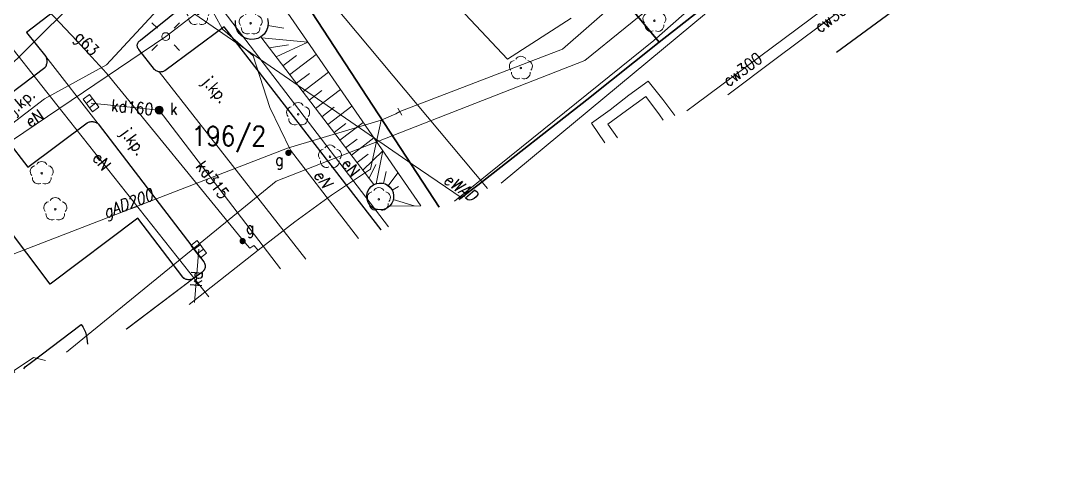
# Model space of a CAD drawing. Header units: metres. Extents: x 6548154 to 6548408, y 5572968 to 5573189.
# Drawn here: x 6548340.7 to 6548406.6, y 5573021.9 to 5573049.7 of the extents above; entities that cross this region are included whole.
import ezdxf
from ezdxf.enums import TextEntityAlignment as Align

# ---------------------------------------------------------------- set-up
doc = ezdxf.new("R2010")
doc.units = ezdxf.units.M
doc.header["$MEASUREMENT"] = 0
for name, color, linetype, lineweight in [('BUBZ - Skarpa nieumocniona', 7, 'Continuous', 15), ('BUBZ - Skarpa nieumocniona - wypełnienie', 7, 'Continuous', 15), ('EGBD - Działka ewidencyjna', 7, 'Continuous', 15), ('EGBD_O - Działka ewidencyjna', 7, 'Continuous', 15), ('KTCR - Chodnik', 7, 'Continuous', 15), ('KTJZ - Jezdnia', 7, 'Continuous', 15), ('KTKR - Krawężnik', 7, 'Continuous', 15), ('KTOK - Ogrodzenie trwałe', 7, 'Continuous', 15), ('OBOP02 - Drzewo liściaste', 7, 'Continuous', 15), ('SUPC - Przewód ciepłowniczy', 7, 'Continuous', 15), ('SUPC_O - Przewód ciepłowniczy - opis', 7, 'Continuous', 15), ('SUPE - Przewód elektroenergetyczny', 7, 'Continuous', 15), ('SUPE_O - Przewód elektroenergetyczny - opis', 7, 'Continuous', 15), ('SUPG - Przewód gazowy', 7, 'Continuous', 15), ('SUPG_O - Przewód gazowy - opis', 7, 'Continuous', 15), ('SUPK - Przewód kanalizacyjny', 7, 'Continuous', 15), ('SUPK_O - Przewód kanalizacyjny - opis', 7, 'Continuous', 15), ('SUPT - Przewód telekomunikacyjny', 7, 'Continuous', 15), ('SUPW - Przewód wodociągowy', 7, 'Continuous', 15), ('SUSM01 - Latarnia', 7, 'Continuous', 15), ('SUSM04_E - Słup', 7, 'Continuous', 15), ('SUUS05 - Kratka ściekowa', 7, 'Continuous', 15), ('SUUS22_K - Właz - opis', 7, 'Continuous', 15), ('SUUS22_K - Właz okrągły', 7, 'Continuous', 15), ('SUUS25_G - Zasuwa lub zawór', 7, 'Continuous', 15), ('SUUS25_G - Zasuwa lub zawór - opis', 7, 'Continuous', 15), ('SUXG - Punkt zmiany cech lub źródła danych o położeniu przewodu', 7, 'Continuous', 15)]:
    doc.layers.add(name, color=color, linetype=linetype, lineweight=lineweight)
doc.styles.get("Standard").update_dxf_attribs({"font": 'txt.shx', "width": 0.75})

# ---------------------------------------------------------------- blocks, each defined once
blk = doc.blocks.new('OBOP02_01')
at = {"layer": 'OBOP02 - Drzewo liściaste', "color": 96, "linetype": 'Continuous', "lineweight": 18}
blk.add_circle((0, 0), 0.1, dxfattribs=at)
for centre, start, end in [((0, 0.75), 30.14713, 149.85287), ((-0.713292, 0.231763), 102.14713, 221.85287), ((0.713292, 0.231763), 318.14713, 77.85287), ((-0.440839, -0.606763), 174.14713, 293.85287), ((0.440839, -0.606763), 246.14713, 5.85287)]:
    blk.add_arc(centre, 0.75, start, end, dxfattribs=at)
blk = doc.blocks.new('SUSM01')
at = {"layer": 'SUSM01 - Latarnia', "color": 7, "linetype": 'Continuous', "lineweight": 18}
for p, q in [((-1.767767, 1.767767), (-1.06066, 1.06066)), ((1.06066, 1.06066), (1.767767, 1.767767)), ((-1.767767, -1.767767), (-1.06066, -1.06066)), ((1.06066, -1.06066), (1.767767, -1.767767))]:
    blk.add_line(p, q, dxfattribs=at)
blk.add_circle((0, 0), 0.5, dxfattribs=at)
blk = doc.blocks.new('SUSM04_E')
at = {"layer": 'SUSM04_E - Słup', "color": 7, "linetype": 'Continuous', "lineweight": 18}
blk.add_circle((0, 0), 0.5, dxfattribs=at)
blk = doc.blocks.new('SUUS05')
at = {"layer": 'SUUS05 - Kratka ściekowa', "color": 7, "linetype": 'Continuous', "lineweight": 18, "flags": 128}
blk.add_lwpolyline([(1, 0.5), (1, -0.5), (-1, -0.5), (-1, 0.5), (1, 0.5)], close=True, dxfattribs=at)
for points in [[(-0.35, 0.5), (-0.35, -0.5)], [(0.35, 0.5), (0.35, -0.5)]]:
    blk.add_lwpolyline(points, dxfattribs=at)
blk = doc.blocks.new('SUUS22_01')
at = {"layer": 'SUUS22_K - Właz okrągły', "linetype": 'Continuous', "lineweight": 18}
h = blk.add_hatch(color=7, dxfattribs=at)
edge = h.paths.add_edge_path()
edge.add_arc((0, 0), 0.5, 0, 360)
at = {"layer": 'SUUS22_K - Właz okrągły', "color": 7, "linetype": 'Continuous', "lineweight": 18}
blk.add_circle((0, 0), 0.5, dxfattribs=at)
blk = doc.blocks.new('SUXX_01_1')
at = {"layer": 'SUXG - Punkt zmiany cech lub źródła danych o położeniu przewodu', "color": 7, "linetype": 'Continuous', "lineweight": 18}
blk.add_line((0, -0.5), (0, 0.5), dxfattribs=at)
blk = doc.blocks.new('SUUS25_1')
at = {"layer": 'SUUS25_G - Zasuwa lub zawór', "linetype": 'Continuous', "lineweight": 15}
h = blk.add_hatch(color=7, dxfattribs=at)
edge = h.paths.add_edge_path()
edge.add_arc((0, 0), 0.4, 0, 360)

msp = doc.modelspace()

# ---------------------------------------------------------------- linework, layer by layer
at = {"layer": 'BUBZ - Skarpa nieumocniona', "color": 7, "linetype": 'Continuous', "lineweight": 18, "flags": 128}
msp.add_lwpolyline([(6548354.78, 5573054.38), (6548366.15, 5573037.88), (6548366.15, 5573037.88), (6548364.17, 5573037.86), (6548364.28, 5573037.99), (6548364.37, 5573038.15), (6548364.42, 5573038.31), (6548364.44, 5573038.49), (6548364.42, 5573038.66), (6548364.36, 5573038.83), (6548364.27, 5573038.98), (6548364.16, 5573039.11), (6548364.02, 5573039.21), (6548363.86, 5573039.29), (6548363.69, 5573039.33), (6548363.51, 5573039.33), (6548363.34, 5573039.3), (6548363.18, 5573039.23), (6548355.98, 5573048.62), (6548356.17, 5573048.78), (6548356.32, 5573048.98), (6548356.42, 5573049.21), (6548356.46, 5573049.46), (6548356.44, 5573049.71)], dxfattribs=at)
at = {"layer": 'BUBZ - Skarpa nieumocniona - wypełnienie', "color": 7, "linetype": 'Continuous', "lineweight": 18}
for p, q in [((6548356.44, 5573049.34), (6548357.46, 5573049.18)), ((6548356.02, 5573048.57), (6548358.97, 5573048.29)), ((6548356.96, 5573047.35), (6548358.97, 5573048.29)), ((6548356.51, 5573047.93), (6548357.74, 5573048.11)), ((6548357.82, 5573046.22), (6548359.51, 5573047.51)), ((6548357.39, 5573046.78), (6548358.25, 5573047.44)), ((6548358.25, 5573045.67), (6548359.08, 5573046.3)), ((6548358.66, 5573045.12), (6548360.29, 5573046.38)), ((6548359.07, 5573044.59), (6548359.87, 5573045.21)), ((6548359.47, 5573044.07), (6548361.05, 5573045.28)), ((6548360.25, 5573043.05), (6548361.78, 5573044.22)), ((6548359.87, 5573043.55), (6548360.64, 5573044.15)), ((6548360.64, 5573042.55), (6548361.39, 5573043.12)), ((6548361.01, 5573042.06), (6548362.49, 5573043.19)), ((6548361.38, 5573041.57), (6548362.11, 5573042.13)), ((6548361.75, 5573041.1), (6548363.18, 5573042.2)), ((6548362.11, 5573040.63), (6548362.81, 5573041.17)), ((6548362.48, 5573040.15), (6548363.74, 5573041.38)), ((6548363.31, 5573039.29), (6548363.74, 5573041.38)), ((6548362.87, 5573039.63), (6548363.3, 5573040.51)), ((6548363.78, 5573039.31), (6548363.96, 5573040.06)), ((6548364.09, 5573039.16), (6548364.69, 5573039.99)), ((6548364.34, 5573038.87), (6548364.74, 5573039.11)), ((6548364.41, 5573038.29), (6548365.74, 5573037.88))]:
    msp.add_line(p, q, dxfattribs=at)
at = {"layer": 'EGBD - Działka ewidencyjna', "color": 96, "linetype": 'Continuous', "lineweight": 18, "flags": 128}
for points in [[(6548396.38, 5573060.17), (6548371.259, 5573039.325)], [(6548353.06, 5573059.71), (6548336.98, 5573043.78)], [(6548353.06, 5573059.71), (6548370.404, 5573038.992)]]:
    msp.add_lwpolyline(points, dxfattribs=at)
at = {"layer": 'KTCR - Chodnik', "color": 7, "linetype": 'Continuous', "lineweight": 18, "flags": 128}
msp.add_lwpolyline([(6548354.78, 5573054.38), (6548355.86, 5573055.42), (6548359.92, 5573059.72), (6548371.67, 5573047.21), (6548375.72, 5573049.82)], dxfattribs=at)
at = {"layer": 'KTJZ - Jezdnia', "color": 7, "linetype": 'Continuous', "lineweight": 18, "flags": 128}
for points in [[(6548347.429, 5573030.047), (6548351.67, 5573033.25), (6548352.23, 5573033.65), (6548352.28, 5573033.68), (6548352.32, 5573033.72), (6548352.35, 5573033.76), (6548352.38, 5573033.8), (6548352.41, 5573033.85), (6548352.43, 5573033.9), (6548352.44, 5573033.96), (6548352.45, 5573034.01), (6548352.45, 5573034.07), (6548352.45, 5573034.12), (6548352.43, 5573034.17), (6548352.41, 5573034.23), (6548352.36, 5573034.32), (6548345.64, 5573043.1), (6548342.32, 5573047.38), (6548341.08, 5573048.9), (6548349.15, 5573055.1)], [(6548351.99, 5573051.35), (6548348.33, 5573048.41), (6548348.29, 5573048.38), (6548348.25, 5573048.35), (6548348.21, 5573048.31), (6548348.18, 5573048.26), (6548348.16, 5573048.22), (6548348.14, 5573048.16), (6548348.13, 5573048.11), (6548348.13, 5573048.06), (6548348.15, 5573047.96), (6548348.17, 5573047.91), (6548348.2, 5573047.86), (6548348.23, 5573047.82), (6548349.22, 5573046.55), (6548349.26, 5573046.52), (6548349.3, 5573046.49), (6548349.34, 5573046.46), (6548349.44, 5573046.42), (6548349.52, 5573046.4), (6548358.855, 5573034.496)], [(6548349.52, 5573046.4), (6548349.64, 5573046.4), (6548349.79, 5573046.43), (6548349.88, 5573046.47), (6548353.65, 5573049.27), (6548363.629, 5573036.354)], [(6548340.338, 5573027.286), (6548328.72, 5573042.37), (6548330.39, 5573043.76), (6548335.31, 5573046.6), (6548336.63, 5573040.78), (6548342.6, 5573032.91), (6548348.17, 5573037.09), (6548351.02, 5573033.34), (6548351.2, 5573033.22), (6548351.47, 5573033.18), (6548351.72, 5573033.28), (6548347.438, 5573030.051)], [(6548358.855, 5573034.496), (6548349.52, 5573046.4)], [(6548344.96, 5573029.086), (6548344.96, 5573029.09), (6548344.95, 5573029.28), (6548344.93, 5573029.47), (6548344.89, 5573029.66), (6548344.83, 5573029.84), (6548344.76, 5573030.01), (6548344.67, 5573030.18), (6548344.56, 5573030.34), (6548341.41, 5573027.94), (6548341.01, 5573027.65), (6548340.927, 5573027.516)]]:
    msp.add_lwpolyline(points, dxfattribs=at)
msp.add_lwpolyline([(6548342.32, 5573047.38), (6548345.64, 5573043.1), (6548345.46, 5573043.21), (6548345.35, 5573043.23), (6548345.25, 5573043.24), (6548345.09, 5573043.22), (6548344.99, 5573043.18), (6548344.94, 5573043.16), (6548341.18, 5573040.34), (6548338.49, 5573043.81), (6548342.25, 5573046.65), (6548342.33, 5573046.79), (6548342.39, 5573047), (6548342.39, 5573047.12), (6548342.32, 5573047.38)], close=True, dxfattribs=at)
at = {"layer": 'KTKR - Krawężnik', "color": 7, "linetype": 'Continuous', "lineweight": 25, "flags": 128}
for points in [[(6548406.561, 5573057.99), (6548405.38, 5573057.04), (6548392.594, 5573047.632)], [(6548349.15, 5573055.1), (6548341.08, 5573048.9), (6548342.32, 5573047.38), (6548342.34, 5573047.33), (6548342.36, 5573047.28), (6548342.38, 5573047.22), (6548342.39, 5573047.17), (6548342.39, 5573047.12), (6548342.39, 5573047.06), (6548342.39, 5573047), (6548342.38, 5573046.95), (6548342.37, 5573046.9), (6548342.35, 5573046.84), (6548342.33, 5573046.79), (6548342.31, 5573046.74), (6548342.28, 5573046.7), (6548342.25, 5573046.65), (6548338.49, 5573043.81), (6548341.18, 5573040.34), (6548344.94, 5573043.16), (6548344.99, 5573043.18), (6548345.04, 5573043.21), (6548345.09, 5573043.22), (6548345.14, 5573043.23), (6548345.19, 5573043.24), (6548345.25, 5573043.24), (6548345.3, 5573043.24), (6548345.35, 5573043.23), (6548345.4, 5573043.22), (6548345.46, 5573043.21), (6548345.51, 5573043.19), (6548345.55, 5573043.16), (6548345.6, 5573043.13), (6548345.64, 5573043.1), (6548352.36, 5573034.32), (6548352.39, 5573034.27), (6548352.41, 5573034.23), (6548352.43, 5573034.17), (6548352.45, 5573034.12), (6548352.45, 5573034.07), (6548352.45, 5573034.01), (6548352.44, 5573033.96), (6548352.43, 5573033.9), (6548352.41, 5573033.85), (6548352.38, 5573033.8), (6548352.35, 5573033.76), (6548352.32, 5573033.72), (6548352.28, 5573033.68), (6548352.23, 5573033.65), (6548351.72, 5573033.28), (6548351.67, 5573033.25), (6548351.63, 5573033.22), (6548351.57, 5573033.2), (6548351.52, 5573033.19), (6548351.47, 5573033.18), (6548351.41, 5573033.18), (6548351.36, 5573033.18), (6548351.3, 5573033.19), (6548351.25, 5573033.2), (6548351.2, 5573033.22), (6548351.15, 5573033.24), (6548351.1, 5573033.27), (6548351.06, 5573033.3), (6548351.02, 5573033.34), (6548348.17, 5573037.09), (6548342.6, 5573032.91), (6548336.63, 5573040.78)], [(6548363.629, 5573036.354), (6548353.65, 5573049.27), (6548349.88, 5573046.47), (6548349.83, 5573046.45), (6548349.79, 5573046.43), (6548349.74, 5573046.41), (6548349.69, 5573046.4), (6548349.64, 5573046.4), (6548349.59, 5573046.39), (6548349.54, 5573046.4), (6548349.49, 5573046.41), (6548349.44, 5573046.42), (6548349.39, 5573046.44), (6548349.34, 5573046.46), (6548349.3, 5573046.49), (6548349.26, 5573046.52), (6548349.22, 5573046.55), (6548348.23, 5573047.82), (6548348.2, 5573047.86), (6548348.17, 5573047.91), (6548348.15, 5573047.96), (6548348.14, 5573048.01), (6548348.13, 5573048.06), (6548348.13, 5573048.11), (6548348.14, 5573048.16), (6548348.16, 5573048.22), (6548348.18, 5573048.26), (6548348.21, 5573048.31), (6548348.25, 5573048.35), (6548348.29, 5573048.38), (6548348.33, 5573048.41), (6548351.99, 5573051.35)], [(6548356.42, 5573049.8), (6548356.46, 5573049.54), (6548356.43, 5573049.27), (6548356.34, 5573049.02), (6548356.19, 5573048.79), (6548355.98, 5573048.62), (6548355.98, 5573048.62), (6548355.79, 5573048.52), (6548355.58, 5573048.47), (6548355.36, 5573048.45), (6548355.14, 5573048.49), (6548354.94, 5573048.57), (6548354.76, 5573048.69), (6548354.6, 5573048.84), (6548354.49, 5573049.02), (6548354.41, 5573049.22), (6548354.37, 5573049.44), (6548354.38, 5573049.66)], [(6548340.927, 5573027.516), (6548341.01, 5573027.65), (6548341.41, 5573027.94), (6548344.56, 5573030.34)], [(6548344.56, 5573030.34), (6548344.67, 5573030.18), (6548344.76, 5573030.01), (6548344.83, 5573029.84), (6548344.89, 5573029.66), (6548344.93, 5573029.47), (6548344.95, 5573029.28), (6548344.96, 5573029.09), (6548344.96, 5573029.086)]]:
    msp.add_lwpolyline(points, dxfattribs=at)
msp.add_lwpolyline([(6548364.17, 5573037.86), (6548364, 5573037.73), (6548363.81, 5573037.65), (6548363.61, 5573037.62), (6548363.4, 5573037.64), (6548363.2, 5573037.7), (6548363.02, 5573037.82), (6548362.88, 5573037.97), (6548362.78, 5573038.15), (6548362.73, 5573038.36), (6548362.72, 5573038.57), (6548362.77, 5573038.77), (6548362.87, 5573038.96), (6548363.01, 5573039.11), (6548363.18, 5573039.23), (6548363.36, 5573039.3), (6548363.54, 5573039.33), (6548363.73, 5573039.32), (6548363.91, 5573039.27), (6548364.07, 5573039.18), (6548364.22, 5573039.05), (6548364.33, 5573038.9), (6548364.4, 5573038.73), (6548364.43, 5573038.54), (6548364.43, 5573038.35), (6548364.38, 5573038.17), (6548364.29, 5573038), (6548364.17, 5573037.86)], close=True, dxfattribs=at)
at = {"layer": 'KTOK - Ogrodzenie trwałe', "color": 7, "linetype": 'Continuous', "lineweight": 35, "flags": 128}
for points in [[(6548367.325, 5573037.794), (6548352.57, 5573060.38), (6548375.06, 5573081.49)], [(6548396.28, 5573060.02), (6548381.32, 5573048.28), (6548376.72, 5573044.63), (6548369.78, 5573039.2)], [(6548381.32, 5573048.28), (6548378.08, 5573052.2), (6548381.41, 5573055.55), (6548381.66, 5573055.29)], [(6548369.78, 5573039.2), (6548368.578, 5573038.281)]]:
    msp.add_lwpolyline(points, dxfattribs=at)
at = {"layer": 'SUPC - Przewód ciepłowniczy', "color": 212, "linetype": 'Continuous', "lineweight": 18, "flags": 128}
for points in [[(6548405.224, 5573060.357), (6548404.61, 5573059.89), (6548402.32, 5573058.18), (6548402.06, 5573057.99), (6548402.05, 5573057.98), (6548398.83, 5573055.62), (6548397.94, 5573054.97), (6548393.3, 5573051.55), (6548383.65, 5573044.35), (6548383.07, 5573043.924)], [(6548405.48, 5573059.67), (6548404.73, 5573059.12), (6548401.68, 5573056.86), (6548398.36, 5573054.43), (6548388.76, 5573047.25), (6548385.671, 5573044.936)], [(6548382.312, 5573043.628), (6548381.54, 5573044.64), (6548380.61, 5573045.81), (6548379.38, 5573044.91), (6548378.2, 5573043.99), (6548377.02, 5573043.14), (6548377.857, 5573041.894)], [(6548381.566, 5573043.338), (6548381.34, 5573043.66), (6548380.47, 5573044.83), (6548379.23, 5573043.95), (6548378.05, 5573043.07), (6548378.668, 5573042.21)]]:
    msp.add_lwpolyline(points, dxfattribs=at)
at = {"layer": 'SUPE - Przewód elektroenergetyczny', "color": 1, "linetype": 'Continuous', "lineweight": 18, "flags": 128}
for points in [[(6548362.201, 5573035.799), (6548357.88, 5573041.43), (6548356.57, 5573044.13), (6548355.5, 5573047.42), (6548353.56, 5573049.12), (6548351.6, 5573052.7), (6548334.89, 5573072.96), (6548330.53, 5573078.54), (6548329.54, 5573080.66), (6548327.55, 5573082.16), (6548321.26, 5573086.77), (6548319.37, 5573094.47), (6548318.21, 5573096.03)], [(6548315.21, 5573093.58), (6548326.56, 5573080.44), (6548334.07, 5573068.41), (6548340.65, 5573057.79), (6548365.61, 5573040.53), (6548368.784, 5573038.362)], [(6548352.692, 5573032.096), (6548343.02, 5573044.3), (6548338.94, 5573049.44), (6548342.95, 5573051.77), (6548348.36, 5573057.58), (6548359.44, 5573067.38), (6548358.36, 5573069.02), (6548356.82, 5573069.14)], [(6548364.107, 5573036.541), (6548353.05, 5573051.05), (6548349.94, 5573048.64), (6548328.13, 5573033.92)], [(6548339.796, 5573027.075), (6548341.54, 5573028.24), (6548342.3, 5573028.05)]]:
    msp.add_lwpolyline(points, dxfattribs=at)
at = {"layer": 'SUPG - Przewód gazowy', "color": 52, "linetype": 'Continuous', "lineweight": 18, "flags": 128}
for points in [[(6548354.83, 5573035.64), (6548354.75, 5573035.81), (6548346.17, 5573046.32), (6548344.3, 5573048.34), (6548342.81, 5573049.95), (6548341.45, 5573051.42), (6548339.82, 5573053.19), (6548334.35, 5573063.77), (6548331.28, 5573071.3), (6548330.77, 5573074.06), (6548330.3, 5573078.13), (6548329.61, 5573080.62), (6548328.54, 5573084.35), (6548328.63, 5573085.29), (6548330.12, 5573086.56)], [(6548364.82, 5573043.87), (6548375.17, 5573047.85), (6548384.21, 5573055.76), (6548399.813, 5573069.934)], [(6548351.435, 5573031.607), (6548355.82, 5573035.07), (6548358.15, 5573036.87), (6548360.48, 5573038.57), (6548362.97, 5573040.22), (6548363.64, 5573043.33), (6548364.57, 5573043.73), (6548364.82, 5573043.87)], [(6548326.489, 5573021.895), (6548338.5, 5573031.41), (6548338.08, 5573033.99), (6548357.69, 5573041.55), (6548363.64, 5573043.33)], [(6548355.82, 5573035.07), (6548355.55, 5573035.36), (6548355.28, 5573035.18), (6548354.98, 5573035.54), (6548354.83, 5573035.64)]]:
    msp.add_lwpolyline(points, dxfattribs=at)
at = {"layer": 'SUPK - Przewód kanalizacyjny', "color": 36, "linetype": 'Continuous', "lineweight": 18, "flags": 128}
for points in [[(6548349.53, 5573043.97), (6548345.19, 5573044.41)], [(6548357.247, 5573033.87), (6548349.53, 5573043.97)], [(6548351.762, 5573031.734), (6548352.04, 5573035.12)]]:
    msp.add_lwpolyline(points, dxfattribs=at)
at = {"layer": 'SUPT - Przewód telekomunikacyjny', "color": 30, "linetype": 'Continuous', "lineweight": 18, "flags": 128}
for points in [[(6548401.363, 5573067.19), (6548399.66, 5573065.84), (6548376.58, 5573047.13), (6548356.96, 5573039.44), (6548343.635, 5573028.57)], [(6548368.301, 5573038.174), (6548380.97, 5573048.39), (6548395.73, 5573061.39), (6548401.405, 5573067.117)]]:
    msp.add_lwpolyline(points, dxfattribs=at)
at = {"layer": 'SUPW - Przewód wodociągowy', "color": 5, "linetype": 'Continuous', "lineweight": 18, "flags": 128}
msp.add_lwpolyline([(6548319.55, 5573041.88), (6548334.17, 5573038.52), (6548342.24, 5573044.68), (6548346.17, 5573046.84), (6548352.13, 5573053.29), (6548356.87, 5573058.53), (6548363.88, 5573066.45), (6548371.24, 5573083.35), (6548374.28, 5573090.56)], dxfattribs=at)

# ---------------------------------------------------------------- block references
at = {"layer": 'OBOP02 - Drzewo liściaste', "color": 96, "linetype": 'Continuous', "lineweight": 18, "xscale": 0.5, "yscale": 0.5, "zscale": 0.5}
for p in [(6548352, 5573050.09), (6548355.34, 5573049.49), (6548381.01, 5573049.65), (6548372.52, 5573046.64), (6548358.36, 5573043.7), (6548360.38, 5573041), (6548342.06, 5573039.95), (6548363.49, 5573038.29), (6548342.92, 5573037.66)]:
    msp.add_blockref('OBOP02_01', p, dxfattribs=at)
at = {"layer": 'SUSM01 - Latarnia', "color": 7, "linetype": 'Continuous', "lineweight": 18, "xscale": 0.5, "yscale": 0.5, "zscale": 0.5}
msp.add_blockref('SUSM01', (6548349.94, 5573048.64), dxfattribs=at)
at = {"layer": 'SUSM04_E - Słup', "color": 7, "linetype": 'Continuous', "lineweight": 18, "xscale": 0.5, "yscale": 0.5, "zscale": 0.5}
msp.add_blockref('SUSM04_E', (6548349.94, 5573048.64), dxfattribs=at)
at = {"layer": 'SUUS05 - Kratka ściekowa', "color": 7, "linetype": 'Continuous', "lineweight": 18, "xscale": 0.5, "yscale": 0.5, "zscale": 0.5}
for p, rotation in [((6548345.19, 5573044.41), 307.339), ((6548352.04, 5573035.12), 307.619)]:
    msp.add_blockref('SUUS05', p, dxfattribs=dict(at, rotation=rotation))
at = {"layer": 'SUUS22_K - Właz okrągły', "color": 7, "linetype": 'Continuous', "lineweight": 18, "xscale": 0.5, "yscale": 0.5, "zscale": 0.5}
msp.add_blockref('SUUS22_01', (6548349.53, 5573043.97), dxfattribs=at)
at = {"layer": 'SUUS25_G - Zasuwa lub zawór', "color": 7, "linetype": 'Continuous', "lineweight": 15, "xscale": 0.5, "yscale": 0.5, "zscale": 0.5}
for p, rotation in [((6548357.74, 5573041.25), 20.956), ((6548354.83, 5573035.64), 309.094)]:
    msp.add_blockref('SUUS25_1', p, dxfattribs=dict(at, rotation=rotation))
at = {"layer": 'SUXG - Punkt zmiany cech lub źródła danych o położeniu przewodu', "color": 7, "linetype": 'Continuous', "lineweight": 18, "xscale": 0.5, "yscale": 0.5, "zscale": 0.5, "rotation": 209.249}
msp.add_blockref('SUXX_01_1', (6548364.82, 5573043.87), dxfattribs=at)

# ---------------------------------------------------------------- texts
at = {"layer": 'EGBD_O - Działka ewidencyjna', "color": 96, "linetype": 'Continuous', "lineweight": 25, "width": 0.87}
msp.add_text('196/2', height=1.25, dxfattribs=at).set_placement((6548351.57, 5573041.7))
at = {"layer": 'KTJZ - Jezdnia', "color": 7, "linetype": 'Continuous', "lineweight": 18, "width": 0.87}
for rotation, p in [(310.833, (6548352.23, 5573045.73)), (310.833, (6548352.23, 5573045.73)), (40.825, (6548340.31, 5573043.65)), (306.721, (6548347.05, 5573042.5)), (306.721, (6548347.05, 5573042.5))]:
    msp.add_text('j.kp.', height=0.75, rotation=rotation, dxfattribs=at).set_placement(p)
at = {"layer": 'SUPC_O - Przewód ciepłowniczy - opis', "color": 212, "linetype": 'Continuous', "lineweight": 18, "width": 0.87}
for rotation, p in [(36.793, (6548391.31, 5573049.15)), (36.793, (6548391.31, 5573049.15)), (36.727, (6548385.49, 5573045.72)), (36.727, (6548385.49, 5573045.72))]:
    msp.add_text('cw300', height=0.75, rotation=rotation, dxfattribs=at).set_placement(p, align=Align.MIDDLE_LEFT)
at = {"layer": 'SUPE_O - Przewód elektroenergetyczny - opis', "color": 1, "linetype": 'Continuous', "lineweight": 18, "width": 0.87}
for rotation, p in [(34.016, (6548341.33, 5573042.83)), (307.311, (6548361.07, 5573040.53))]:
    msp.add_text('eN', height=0.75, rotation=rotation, dxfattribs=at).set_placement(p)
msp.add_text('eN', height=0.75, rotation=308.399, dxfattribs=at).set_placement((6548345.53, 5573041.14), align=Align.MIDDLE_LEFT)
at = {"layer": 'SUPE_O - Przewód elektroenergetyczny - opis', "color": 1, "linetype": 'Continuous', "lineweight": 18, "oblique": 15, "width": 0.87}
for s, rotation, p in [('eN', 306.778, (6548359.89, 5573040.29)), ('eWAD', 324.939, (6548367.96, 5573040.02))]:
    msp.add_text(s, height=0.75, rotation=rotation, dxfattribs=at).set_placement(p, align=Align.TOP_LEFT)
at = {"layer": 'SUPG_O - Przewód gazowy - opis', "color": 52, "linetype": 'Continuous', "lineweight": 18, "width": 0.87}
msp.add_text('g63', height=0.75, rotation=312.783, dxfattribs=at).set_placement((6548344.1, 5573048.56))
at = {"layer": 'SUPG_O - Przewód gazowy - opis', "color": 52, "linetype": 'Continuous', "lineweight": 18, "oblique": 15, "width": 0.87}
msp.add_text('gAD200', height=0.75, rotation=21.083, dxfattribs=at).set_placement((6548346.13, 5573037.09))
at = {"layer": 'SUPK_O - Przewód kanalizacyjny - opis', "color": 36, "linetype": 'Continuous', "lineweight": 18, "width": 0.87}
for s, rotation, p in [('kd160', 354.211, (6548346.48, 5573044.28)), ('kd315', 307.382, (6548352.11, 5573040.59)), ('kd', 85.314, (6548351.85, 5573032.74))]:
    msp.add_text(s, height=0.75, rotation=rotation, dxfattribs=at).set_placement(p, align=Align.MIDDLE_LEFT)
at = {"layer": 'SUUS22_K - Właz - opis', "color": 7, "linetype": 'Continuous', "lineweight": 18, "width": 0.87}
msp.add_text('k', height=0.75, dxfattribs=at).set_placement((6548350.21, 5573043.67))
at = {"layer": 'SUUS25_G - Zasuwa lub zawór - opis', "color": 7, "linetype": 'Continuous', "lineweight": 18, "width": 0.87}
for p in [(6548356.9, 5573040.44), (6548355.04, 5573036.1)]:
    msp.add_text('g', height=0.75, dxfattribs=at).set_placement(p)

doc.saveas('drawing.dxf')
